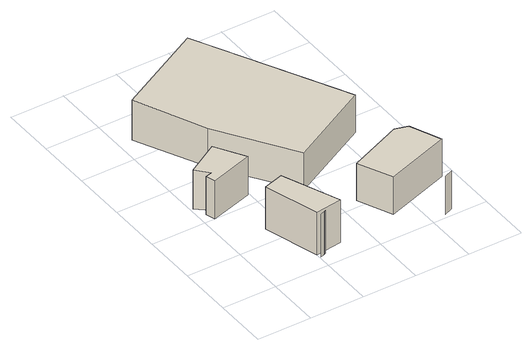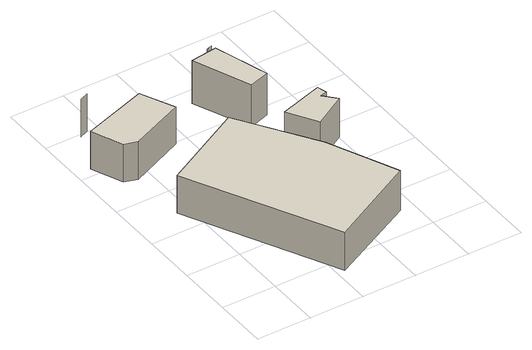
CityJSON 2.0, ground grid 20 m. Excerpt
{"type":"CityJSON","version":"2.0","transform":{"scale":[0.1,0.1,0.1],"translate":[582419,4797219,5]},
"CityObjects":{
"building1":{"type":"Building","children":["building1-1"],"geometry":[{"type":"MultiSurface","lod":"1","boundaries":[[[0,1,2,3]],[[1,4,5,2]],[[4,6,7,5]],[[6,8,9,7]],[[8,10,11,9]],[[10,0,3,11]],[[10,8,6,4,1,0]]]}]},
"building1-1":{"type":"BuildingPart","attributes":{"name":"8297129_P","measuredHeight":15.17},"parents":["building1"],"geometry":[{"type":"MultiSurface","lod":"2","boundaries":[[[0,1,2,3]],[[1,4,5,2]],[[4,6,7,5]],[[6,8,9,7]],[[8,10,11,9]],[[10,0,3,11]],[[10,8,6,4,1,0]]],"semantics":{"surfaces":[{"type":"WallSurface"},{"type":"RoofSurface"}],"values":[0,0,0,0,0,0,1]}}]},
"building2":{"type":"Building","children":["building2-1"],"geometry":[{"type":"MultiSurface","lod":"1","boundaries":[[[12,13,14,15]],[[13,16,17,14]],[[16,18,19,17]],[[18,12,15,19]],[[20,21,22,23]],[[21,24,25,22]],[[24,26,27,25]],[[26,20,23,27]],[[18,16,13,12]],[[26,24,21,20]]]}]},
"building2-1":{"type":"BuildingPart","attributes":{"name":"8297533_P","measuredHeight":16.68},"parents":["building2"],"geometry":[{"type":"MultiSurface","lod":"2","boundaries":[[[12,13,14,15]],[[13,16,17,14]],[[16,18,19,17]],[[18,12,15,19]],[[20,21,22,23]],[[21,24,25,22]],[[24,26,27,25]],[[26,20,23,27]],[[18,16,13,12]],[[26,24,21,20]]],"semantics":{"surfaces":[{"type":"WallSurface"},{"type":"RoofSurface"}],"values":[0,0,0,0,0,0,0,0,1,1]}}]},
"building3":{"type":"Building","children":["building3-1"],"geometry":[{"type":"MultiSurface","lod":"1","boundaries":[[[28,29,30,31]],[[29,32,33,30]],[[32,34,35,33]],[[34,36,37,35]],[[36,28,31,37]],[[38,39,40,41]],[[42,43,44,45]],[[43,46,47,44]],[[46,48,49,47]],[[48,50,51,49]],[[50,42,45,51]],[[36,34,32,29,28]],[[50,48,46,43,42]]]}]},
"building3-1":{"type":"BuildingPart","attributes":{"name":"8297039_P","measuredHeight":15.01},"parents":["building3"],"geometry":[{"type":"MultiSurface","lod":"2","boundaries":[[[28,29,30,31]],[[29,32,33,30]],[[32,34,35,33]],[[34,36,37,35]],[[36,28,31,37]],[[38,39,40,41]],[[42,43,44,45]],[[43,46,47,44]],[[46,48,49,47]],[[48,50,51,49]],[[50,42,45,51]],[[36,34,32,29,28]],[[50,48,46,43,42]]],"semantics":{"surfaces":[{"type":"WallSurface"},{"type":"RoofSurface"}],"values":[0,0,0,0,0,0,0,0,0,0,0,1,1]}}]}
},
"vertices":[
[123,543,163],[188,435,163],[188,435,11],[123,543,9],[29,386,163],[29,386,14],[19,422,163],[19,422,14],[44,429,163],[44,429,14],[4,473,163],[4,473,10],
[132,255,179],[207,277,179],[207,277,13],[132,255,14],[292,67,179],[292,67,10],[193,54,179],[193,54,10],[198,39,179],[215,44,179],[215,44,10],[198,39,10],[221,46,179],[221,46,11],[198,38,179],[198,38,10],
[166,633,159],[52,889,159],[52,889,1],[166,633,8],[378,1061,159],[378,1061,9],[651,518,159],[651,518,10],[346,356,159],[346,356,14],[649,6,159],[680,19,159],[680,19,10],[649,6,10],[653,303,159],[700,289,159],[700,289,10],[653,303,10],[749,174,159],[749,174,11],[511,95,159],[511,95,11],[454,219,159],[454,219,12]
]}
